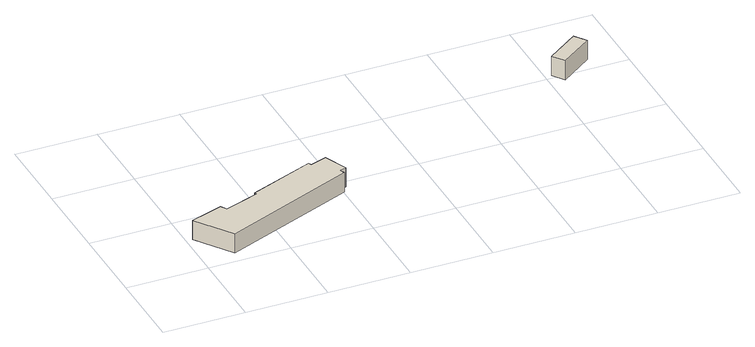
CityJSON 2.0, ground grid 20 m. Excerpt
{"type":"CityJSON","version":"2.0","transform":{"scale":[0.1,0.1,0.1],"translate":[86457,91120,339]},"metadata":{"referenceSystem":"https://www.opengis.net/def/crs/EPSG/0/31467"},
"CityObjects":{
"building1":{"type":"Building","geometry":[{"type":"Solid","lod":"1","boundaries":[[[[0,1,2,3,4,5,6,7,8,9,10,11]],[[10,12,13,11]],[[9,14,12,10]],[[8,15,14,9]],[[7,16,15,8]],[[6,17,16,7]],[[5,18,17,6]],[[4,19,18,5]],[[3,20,19,4]],[[2,21,20,3]],[[1,22,21,2]],[[0,23,22,1]],[[11,13,23,0]],[[12,14,15,16,17,18,19,20,21,22,23,13]]]]}]},
"building2":{"type":"Building","geometry":[{"type":"Solid","lod":"1","boundaries":[[[[24,25,26,27]],[[26,28,29,27]],[[25,30,28,26]],[[24,31,30,25]],[[27,29,31,24]],[[28,30,31,29]]]]}]}
},
"vertices":[
[338,197,71],[334,205,71],[175,142,71],[178,137,71],[93,108,71],[84,122,71],[5,96,71],[67,6,71],[391,137,71],[386,150,71],[402,154,71],[378,211,71],[402,154,21],[378,211,21],[386,150,21],[391,137,21],[67,6,21],[5,96,21],[84,122,21],[93,108,21],[178,137,21],[175,142,21],[334,205,21],[338,197,21],
[1015,411,53],[1037,382,53],[1115,438,53],[1094,467,53],[1115,438,3],[1094,467,3],[1037,382,3],[1015,411,3]
]}
